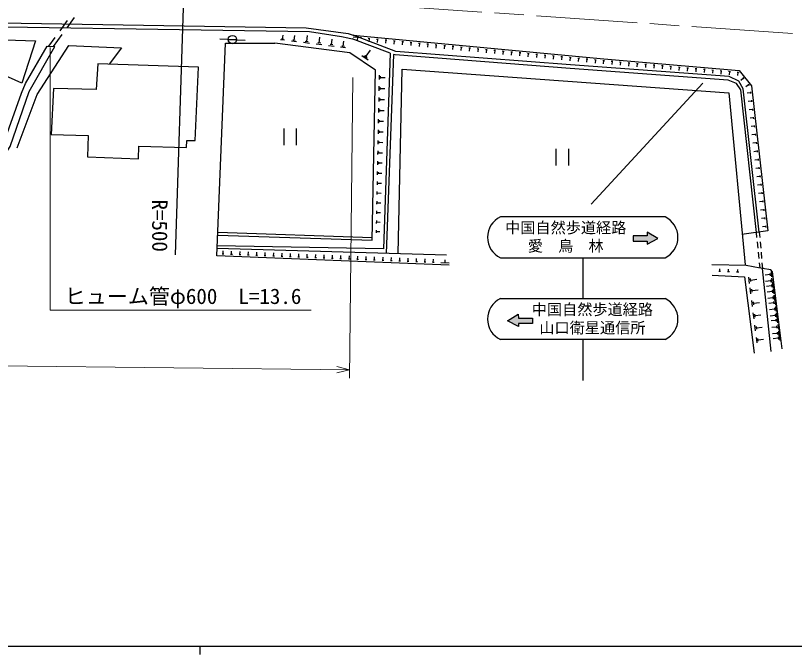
# Model space of a CAD drawing. Units: millimetres, scale not verified. Extents: x 40000 to 680000, y 20000 to 380000.
# Drawn here: x 146105 to 238641, y 204000 to 279931 of the extents above; entities that cross this region are included whole.
import ezdxf
from ezdxf.enums import TextEntityAlignment as Align

# ---------------------------------------------------------------- set-up
doc = ezdxf.new("R2010")
doc.units = ezdxf.units.MM
doc.header["$LTSCALE"] = 1000
doc.linetypes.add('CHAIN', pattern=[18.5, 12, -1.5, 3.5, -1.5])
for name, color, linetype, lineweight in [('M-BGD', 7, 'Continuous', 25), ('M-BGD-EXST', 7, 'Continuous', 25), ('M-BMK', 2, 'CHAIN', 13), ('M-BMK-SRVR', 3, 'Continuous', 25), ('M-STR-HTXT', 7, 'Continuous', 13), ('M-STR-STRC', 7, 'Continuous', 25), ('M-TTL-BAND', 7, 'Continuous', 25)]:
    doc.layers.add(name, color=color, linetype=linetype, lineweight=lineweight)
doc.styles.add('ＭＳ ゴシック', font='')
doc.styles.get('ＭＳ ゴシック').set_extended_font_data('MS Gothic')

msp = doc.modelspace()

# ---------------------------------------------------------------- hatches: boundary and pattern name
at = {"layer": 'M-STR-STRC'}
for points in [[(221129, 253125), (221128, 252749), (222414, 253449), (221133, 254207), (221130, 253742), (219464, 253746), (219463, 253125)], [(205839, 243344), (205840, 242968), (204555, 243668), (205836, 244426), (205839, 243961), (207505, 243965), (207506, 243344)]]:
    msp.add_hatch(color=256, dxfattribs=at).paths.add_polyline_path(points)

# ---------------------------------------------------------------- linework, layer by layer
at = {"layer": 'M-BGD'}
for p, q in [((152222, 278484), (153098, 279702)), ((152217, 279346), (151348, 278124)), ((150614, 276248), (151638, 277672)), ((150768, 277309), (150034, 276277)), ((178037, 277002), (177582, 277059)), ((177937, 277130), (177710, 277158)), ((177824, 277144), (177881, 277599)), ((179466, 276822), (178891, 276894)), ((179340, 276984), (179053, 277020)), ((179197, 277002), (179269, 277577)), ((181034, 276624), (180326, 276714)), ((180879, 276824), (180525, 276868)), ((180702, 276846), (180792, 277554)), ((182186, 276655), (182273, 277345)), ((183634, 276463), (183717, 277119)), ((185035, 276275), (185112, 276883)), ((190617, 275467), (186079, 277181)), ((186216, 277404), (187211, 277310)), ((186713, 277357), (186676, 276959)), ((188008, 277235), (188207, 277216)), ((188107, 277225), (188070, 276827)), ((189003, 277141), (189202, 277122)), ((189103, 277131), (189065, 276733)), ((189999, 277047), (190198, 277028)), ((190098, 277037), (190061, 276639)), ((190994, 276953), (191193, 276934)), ((191094, 276943), (191056, 276545)), ((191990, 276858), (192189, 276840)), ((192090, 276849), (192052, 276451)), ((192986, 276764), (193185, 276746)), ((193085, 276755), (193047, 276357)), ((182509, 276439), (181819, 276526)), ((182358, 276633), (182013, 276676)), ((183942, 276258), (183286, 276341)), ((183798, 276443), (183470, 276484)), ((185320, 276084), (184712, 276161)), ((185187, 276256), (184883, 276294)), ((187751, 275089), (188260, 275837)), ((193981, 276670), (194180, 276652)), ((194081, 276661), (194043, 276263)), ((194977, 276576), (195176, 276558)), ((195076, 276567), (195039, 276169)), ((195972, 276482), (196171, 276463)), ((196072, 276473), (196034, 276075)), ((196968, 276388), (197167, 276369)), ((197067, 276379), (197030, 275981)), ((197963, 276294), (198162, 276275)), ((198063, 276285), (198025, 275887)), ((198959, 276200), (199158, 276181)), ((199058, 276191), (199021, 275793)), ((199954, 276106), (200154, 276087)), ((200054, 276097), (200016, 275699)), ((200950, 276012), (201149, 275993)), ((201050, 276003), (201012, 275604)), ((201946, 275918), (202145, 275899)), ((202045, 275909), (202008, 275510)), ((202941, 275824), (203140, 275805)), ((203041, 275815), (203003, 275416)), ((187998, 274647), (187250, 275156)), ((187875, 274868), (187500, 275122)), ((187845, 275025), (187658, 275152)), ((191012, 275317), (190151, 251662)), ((203937, 275730), (204136, 275711)), ((204036, 275721), (203999, 275322)), ((204932, 275636), (205131, 275617)), ((205032, 275627), (204994, 275228)), ((205928, 275542), (206127, 275523)), ((206027, 275532), (205990, 275134)), ((206923, 275448), (207123, 275429)), ((207023, 275438), (206985, 275040)), ((207919, 275354), (208118, 275335)), ((208019, 275344), (207981, 274946)), ((208915, 275260), (209114, 275241)), ((209014, 275250), (208977, 274852)), ((209910, 275166), (210109, 275147)), ((210010, 275156), (209972, 274758)), ((210906, 275072), (211105, 275053)), ((211005, 275062), (210968, 274664)), ((211901, 274978), (212100, 274959)), ((212001, 274968), (211963, 274570)), ((212897, 274884), (213096, 274865)), ((212996, 274874), (212959, 274476)), ((213892, 274790), (214092, 274771)), ((213992, 274780), (213954, 274382)), ((214888, 274695), (215087, 274677)), ((214988, 274686), (214950, 274288)), ((215884, 274601), (215994, 274591)), ((215939, 274596), (215901, 274198)), ((215994, 274591), (216083, 274583)), ((216880, 274514), (217079, 274497)), ((216979, 274506), (216945, 274107)), ((217876, 274428), (218075, 274411)), ((217976, 274419), (217941, 274021)), ((218872, 274342), (219072, 274324)), ((218972, 274333), (218937, 273934)), ((219869, 274255), (220068, 274238)), ((219968, 274247), (219934, 273848)), ((220865, 274169), (221064, 274152)), ((220964, 274160), (220930, 273762)), ((221861, 274083), (222060, 274065)), ((221961, 274074), (221926, 273675)), ((222857, 273996), (223057, 273979)), ((222957, 273988), (222922, 273589)), ((223854, 273910), (224053, 273893)), ((188462, 253222), (188857, 273459)), ((223953, 273901), (223919, 273503)), ((224850, 273824), (225049, 273806)), ((224950, 273815), (224915, 273416)), ((225846, 273737), (226045, 273720)), ((225946, 273729), (225911, 273330)), ((226842, 273651), (227042, 273634)), ((226942, 273642), (226908, 273244)), ((227839, 273565), (228038, 273547)), ((227938, 273556), (227904, 273157)), ((228835, 273478), (229034, 273461)), ((228935, 273470), (228900, 273071)), ((229831, 273392), (230030, 273375)), ((229931, 273383), (229896, 272985)), ((230828, 273306), (231027, 273288)), ((230927, 273297), (230893, 272898)), ((231824, 273219), (231991, 273205)), ((231908, 273212), (231873, 272814)), ((231991, 273205), (232011, 273180)), ((189335, 272318), (189346, 272859)), ((189473, 272451), (189478, 272721)), ((189476, 272586), (190017, 272576)), ((232574, 272477), (232261, 272227)), ((232511, 272555), (232636, 272399)), ((189310, 271002), (189320, 271527)), ((189443, 271130), (189448, 271393)), ((189446, 271261), (189971, 271251)), ((233198, 271697), (232886, 271447)), ((233136, 271775), (233261, 271619)), ((189284, 269700), (189294, 270210)), ((233430, 270753), (233033, 270708)), ((233419, 270852), (233441, 270653)), ((189414, 269825), (189419, 270080)), ((189416, 269952), (189926, 269942)), ((233543, 269759), (233145, 269714)), ((233531, 269858), (233554, 269660)), ((189259, 268414), (189269, 268908)), ((189385, 268535), (189390, 268782)), ((189387, 268659), (189881, 268649)), ((233655, 268765), (233257, 268720)), ((233644, 268865), (233666, 268666)), ((189234, 267144), (189244, 267622)), ((189356, 267261), (189361, 267500)), ((233767, 267772), (233370, 267727)), ((233756, 267871), (233779, 267672)), ((177960, 266524), (177960, 264524)), ((179460, 266524), (179460, 264524)), ((189358, 267381), (189837, 267371)), ((233880, 266778), (233482, 266733)), ((233868, 266877), (233891, 266679)), ((189210, 265888), (189219, 266351)), ((189328, 266002), (189332, 266233)), ((189330, 266117), (189793, 266108)), ((233992, 265784), (233595, 265739)), ((233981, 265884), (234003, 265685)), ((189185, 264647), (189194, 265096)), ((189300, 264757), (189304, 264981)), ((189302, 264869), (189750, 264860)), ((234104, 264791), (233707, 264746)), ((234093, 264890), (234116, 264691)), ((189161, 263421), (189170, 263855)), ((189272, 263527), (189276, 263744)), ((210302, 264092), (210302, 262092)), ((211802, 264092), (211802, 262092)), ((234217, 263797), (233819, 263752)), ((234205, 263896), (234228, 263698)), ((189274, 263636), (189708, 263627)), ((234318, 262903), (234340, 262704)), ((189138, 262209), (189146, 262629)), ((189245, 262312), (189249, 262522)), ((189247, 262417), (189666, 262409)), ((234329, 262803), (233932, 262758)), ((234430, 261909), (234453, 261710)), ((189114, 261012), (189122, 261417)), ((189218, 261111), (189221, 261314)), ((189220, 261213), (189624, 261205)), ((234441, 261810), (234044, 261765)), ((189091, 259829), (189099, 260220)), ((234554, 260816), (234156, 260771)), ((234543, 260915), (234565, 260717)), ((189095, 260024), (189583, 260015)), ((234666, 259822), (234269, 259777)), ((234655, 259922), (234677, 259723)), ((189068, 258660), (189076, 259036)), ((189072, 258848), (189542, 258839)), ((234778, 258829), (234381, 258784)), ((234767, 258928), (234790, 258729)), ((189046, 257505), (189053, 257867)), ((189049, 257686), (189502, 257677)), ((234891, 257835), (234493, 257790)), ((234880, 257934), (234902, 257736)), ((189024, 256363), (189030, 256712)), ((189027, 256538), (189463, 256529)), ((235003, 256841), (234606, 256796)), ((234992, 256941), (235014, 256742)), ((189002, 255235), (189008, 255570)), ((189005, 255403), (189424, 255395)), ((235116, 255848), (234718, 255803)), ((235104, 255947), (235127, 255748)), ((235228, 254854), (234830, 254809)), ((235217, 254953), (235239, 254755)), ((170124, 253838), (188462, 253222)), ((170138, 254175), (188469, 253560)), ((188980, 254121), (188986, 254442)), ((188983, 254281), (189385, 254274)), ((235470, 254360), (232396, 253895)), ((234184, 253539), (234119, 254156)), ((234460, 254207), (234520, 253540)), ((234315, 252296), (234236, 253042)), ((234564, 253042), (234631, 252295)), ((197323, 251454), (170059, 252245)), ((170760, 251588), (170776, 251988)), ((171759, 251547), (171775, 251947)), ((172758, 251507), (172774, 251906)), ((173757, 251466), (173774, 251866)), ((174756, 251426), (174773, 251825)), ((175756, 251385), (175772, 251785)), ((176755, 251344), (176771, 251744)), ((177754, 251304), (177770, 251703)), ((234446, 251053), (234367, 251799)), ((234676, 251797), (234743, 251050)), ((197628, 250256), (170024, 251379)), ((170860, 251584), (170660, 251592)), ((171859, 251543), (171659, 251552)), ((172858, 251503), (172658, 251511)), ((173857, 251462), (173657, 251470)), ((174856, 251421), (174657, 251430)), ((175856, 251381), (175656, 251389)), ((176855, 251340), (176655, 251348)), ((177854, 251300), (177654, 251308)), ((178853, 251259), (178653, 251267)), ((178753, 251263), (178769, 251663)), ((179852, 251218), (179652, 251226)), ((179752, 251222), (179769, 251622)), ((180851, 251178), (180652, 251186)), ((180751, 251182), (180768, 251581)), ((181851, 251137), (181651, 251145)), ((181751, 251141), (181767, 251541)), ((182850, 251096), (182650, 251104)), ((182750, 251100), (182766, 251500)), ((183849, 251056), (183649, 251064)), ((183749, 251060), (183765, 251459)), ((184848, 251015), (184648, 251023)), ((184748, 251019), (184764, 251419)), ((185847, 250974), (185647, 250983)), ((185747, 250978), (185764, 251378)), ((186846, 250934), (186647, 250942)), ((186747, 250938), (186763, 251337)), ((187846, 250893), (187646, 250901)), ((187746, 250897), (187762, 251297)), ((188845, 250852), (188645, 250861)), ((188745, 250857), (188761, 251256)), ((189844, 250812), (189644, 250820)), ((189744, 250816), (189760, 251216)), ((190843, 250771), (190643, 250779)), ((190743, 250775), (190759, 251175)), ((191742, 250735), (191759, 251134)), ((192742, 250694), (192758, 251094)), ((193741, 250653), (193757, 251053)), ((194740, 250613), (194756, 251012)), ((195739, 250572), (195755, 250972)), ((197138, 250515), (197154, 250915)), ((191842, 250731), (191642, 250739)), ((192841, 250690), (192642, 250698)), ((193841, 250649), (193641, 250657)), ((194840, 250609), (194640, 250617)), ((195839, 250568), (195639, 250576)), ((197638, 250495), (196638, 250535)), ((234563, 249939), (234498, 250555)), ((234848, 249885), (234563, 249939)), ((234788, 250552), (234848, 249885)), ((235894, 239995), (234848, 249885)), ((229877, 249519), (229644, 249529)), ((229761, 249524), (229774, 249815)), ((230939, 249471), (230686, 249483)), ((230813, 249477), (230827, 249793)), ((232021, 249423), (231748, 249435)), ((231885, 249429), (231900, 249770)), ((235749, 249143), (235150, 249070)), ((235731, 249293), (235767, 248994)), ((235862, 249461), (235935, 248862)), ((235978, 249526), (237160, 240326)), ((233316, 248105), (233225, 248832)), ((233475, 248310), (233430, 248673)), ((233452, 248491), (234179, 248583)), ((235820, 248389), (235221, 248316)), ((235802, 248539), (235838, 248239)), ((235933, 248706), (236006, 248108)), ((236033, 248128), (236106, 247530)), ((233474, 246852), (233382, 247579)), ((233632, 247056), (233587, 247420)), ((233610, 247238), (234336, 247329)), ((235920, 247811), (235321, 247738)), ((236020, 247132), (235422, 247059)), ((235902, 247960), (235938, 247661)), ((236002, 247282), (236039, 246983)), ((236133, 247450), (236206, 246852)), ((236091, 246378), (235493, 246305)), ((236073, 246528), (236110, 246229)), ((236205, 246696), (236278, 246097)), ((233660, 245366), (233572, 246070)), ((233814, 245564), (233770, 245916)), ((233792, 245740), (234495, 245828)), ((236191, 245800), (235593, 245727)), ((236173, 245950), (236210, 245650)), ((236304, 246117), (236378, 245519)), ((236402, 245355), (236475, 244756)), ((233844, 243904), (233758, 244584)), ((233992, 244095), (233950, 244435)), ((233971, 244265), (234651, 244351)), ((236289, 245037), (235691, 244964)), ((236271, 245187), (236308, 244888)), ((236342, 244433), (236379, 244134)), ((236474, 244601), (236547, 244002)), ((236360, 244283), (235762, 244210)), ((236460, 243705), (235862, 243632)), ((236442, 243854), (236479, 243555)), ((236573, 244022), (236647, 243424)), ((234025, 242463), (233942, 243121)), ((234168, 242649), (234127, 242977)), ((234148, 242813), (234805, 242896)), ((236547, 242915), (235949, 242842)), ((236529, 243064), (236566, 242765)), ((236660, 243232), (236733, 242634)), ((236732, 242478), (236805, 241879)), ((234203, 241045), (234123, 241681)), ((234341, 241224), (234302, 241542)), ((236618, 242160), (236020, 242087)), ((236718, 241582), (236120, 241509)), ((236600, 242310), (236637, 242011)), ((236700, 241732), (236737, 241432)), ((236831, 241900), (236905, 241301)), ((234322, 241383), (234957, 241463))]:
    msp.add_line(p, q, dxfattribs=at)
for points in [[(91460, 279224), (95041, 279203), (107123, 279662), (122173, 279652), (129803, 279309), (180631, 278472), (185633, 277790), (186233, 277589)], [(101241, 278870), (106784, 279069), (121621, 279187), (129464, 278843), (181013, 278047), (184828, 277452), (185575, 277296), (186079, 277181)], [(101241, 278870), (113140, 273893), (123185, 270622), (128197, 268812), (143416, 262874), (144697, 264814), (146797, 270692), (147286, 271840), (149853, 276286), (150759, 276240)], [(186233, 277589), (216011, 274776), (232087, 273383), (233522, 271589), (235470, 254360)], [(234460, 254207), (232569, 271231), (232046, 272128), (230882, 272672), (212026, 274060), (191296, 275675), (186233, 277589)], [(126574, 268850), (126999, 268712), (143952, 262088), (145479, 264377), (147730, 270904), (150759, 276240)], [(146285, 264207), (148663, 270564), (152439, 276369), (158671, 276111), (157209, 274136)], [(170024, 251379), (171049, 276663), (176898, 276641)], [(188857, 273459), (185829, 275516), (176898, 276641)], [(190617, 275467), (189814, 252225), (170073, 252579)], [(234119, 254156), (232291, 271087), (231758, 271838), (230771, 272244), (211993, 273626), (191200, 275246), (191012, 275317)], [(191551, 251622), (192032, 273547), (230862, 270767), (232799, 250291)], [(228814, 250335), (232926, 250248), (234563, 249939)], [(235978, 249526), (235833, 249692), (234848, 249885)], [(228856, 249064), (232714, 248892), (233853, 239819)]]:
    msp.add_lwpolyline(points, dxfattribs=at)
for points in [[(148455, 276923), (146841, 271879), (137305, 276167), (137772, 277269)], [(167840, 273804), (155874, 274178), (155698, 271136), (150596, 271253), (150342, 265789), (154729, 265677), (154649, 263147), (160701, 262923), (160765, 264396), (166418, 264252), (166466, 265100), (167426, 265100)]]:
    msp.add_lwpolyline(points, close=True, dxfattribs=at)
at = {"layer": 'M-BGD-EXST'}
for p, q in [((171371, 277098), (170372, 277137)), ((171371, 277079), (172371, 277079)), ((172370, 277057), (173369, 277012))]:
    msp.add_line(p, q, dxfattribs=at)
msp.add_circle((171871, 277079), 500, dxfattribs=at)
at = {"layer": 'M-BMK'}
msp.add_lwpolyline([(170531, 282594), (189525, 281182), (268550, 275705)], dxfattribs=at)
at = {"layer": 'M-BMK-SRVR'}
msp.add_line((166077, 282882), (165054, 251484), dxfattribs=at)
at = {"layer": 'M-STR-HTXT'}
for p, q in [((186176, 272589), (185770, 236821)), ((85562, 238960), (185781, 237821)), ((185781, 237821), (184277, 237463)), ((185781, 237821), (184285, 238213))]:
    msp.add_line(p, q, dxfattribs=at)
msp.add_lwpolyline([(150228, 276118), (150228, 244933), (181239, 244933)], dxfattribs=at)
at = {"layer": 'M-STR-STRC'}
for p, q in [((227774, 271910), (214481, 257509)), ((223266, 256005), (203702, 256005)), ((203702, 251145), (223266, 251145)), ((213484, 251145), (213484, 246285)), ((203702, 246285), (223266, 246285)), ((223266, 241425), (203702, 241425)), ((213484, 241425), (213484, 236565))]:
    msp.add_line(p, q, dxfattribs=at)
for points in [[(221129, 253125), (221128, 252749), (222414, 253449), (221133, 254207), (221130, 253742), (219464, 253746), (219463, 253125)], [(205839, 243344), (205840, 242968), (204555, 243668), (205836, 244426), (205839, 243961), (207505, 243965), (207506, 243344)]]:
    msp.add_lwpolyline(points, close=True, dxfattribs=at)
for centre, start, end in [((204864, 253575), 115.53815, 244.46185), ((222105, 253575), 295.53815, 64.46185), ((204864, 243855), 115.53815, 244.46185), ((222105, 243855), 295.53815, 64.46185)]:
    msp.add_arc(centre, 2693, start, end, dxfattribs=at)
at = {"layer": 'M-TTL-BAND'}
for p, q in [((40000, 205000), (579000, 205000)), ((168000, 205000), (168000, 204000))]:
    msp.add_line(p, q, dxfattribs=at)

# ---------------------------------------------------------------- texts
at = {"layer": 'M-BMK-SRVR', "style": 'ＭＳ ゴシック'}
msp.add_text('R=500', height=1833, rotation=270.196, dxfattribs=at).set_placement((163238, 258078), align=Align.MIDDLE_LEFT)
at = {"layer": 'M-STR-HTXT', "style": 'ＭＳ ゴシック'}
msp.add_text('ヒューム管φ600\u3000L=13.6', height=1833, dxfattribs=at).set_placement((166000, 246568), align=Align.MIDDLE_CENTER)
at = {"layer": 'M-STR-STRC', "style": 'ＭＳ ゴシック'}
for s, p in [('中国自然歩道経路', (211471, 253666)), ('愛\u3000鳥\u3000林', (211471, 251488)), ('中国自然歩道経路', (214635, 243946)), ('山口衛星通信所', (214635, 241768))]:
    msp.add_text(s, height=1320, dxfattribs=at).set_placement(p, align=Align.BOTTOM_CENTER)

doc.saveas('drawing.dxf')
